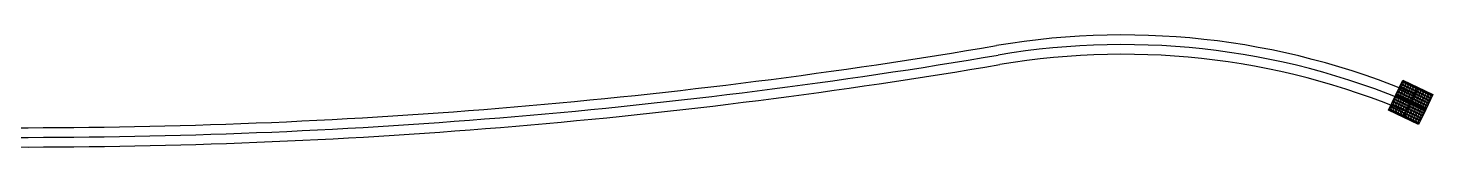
# Model space of a CAD drawing. Header units: millimetres. Extents: x 832728086 to 834530684, y 817551485 to 818349469.
# Drawn here: x 832728147.04 to 832728172.42, y 817960322.81 to 817960324.84 of the extents above; entities that cross this region are included whole.
import ezdxf

# ---------------------------------------------------------------- set-up
doc = ezdxf.new("R2010")
doc.units = ezdxf.units.MM
doc.header["$LTSCALE"] = 100
doc.layers.add('000-helpline', color=30, linetype='Continuous', lineweight=30, plot=False)
doc.layers.add('000-Tactile-l', color=8, linetype='Continuous')

# ---------------------------------------------------------------- blocks, each defined once
blk = doc.blocks.new('tactile')
at = {"layer": '000-helpline', "ltscale": 0.015}
for points in [[(834043.572, 817804.251), (834043.843, 817804.121), (834043.714, 817803.851), (834043.443, 817803.98)], [(834043.443, 817803.98), (834043.714, 817803.851), (834043.584, 817803.58), (834043.314, 817803.709)], [(834043.843, 817804.121), (834044.114, 817803.992), (834043.984, 817803.721), (834043.714, 817803.851)], [(834043.714, 817803.851), (834043.984, 817803.721), (834043.855, 817803.451), (834043.584, 817803.58)]]:
    blk.add_lwpolyline(points, close=True, dxfattribs=at)
at = {"layer": '000-Tactile-l'}
blk.add_lwpolyline([(834043.314, 817803.709), (834043.572, 817804.251), (834044.114, 817803.992), (834043.855, 817803.451)], close=True, dxfattribs=at)
at = {"layer": '000-Tactile-l', "ltscale": 0.015}
for centre, radius in [((834043.562, 817804.172), 0.0175), ((834043.562, 817804.172), 0.0125), ((834043.584, 817804.217), 0.0175), ((834043.584, 817804.217), 0.0125), ((834043.629, 817804.196), 0.0175), ((834043.629, 817804.196), 0.0125), ((834043.674, 817804.174), 0.0175), ((834043.674, 817804.174), 0.0125), ((834043.455, 817803.947), 0.0175), ((834043.455, 817803.947), 0.0125), ((834043.476, 817803.992), 0.0175), ((834043.476, 817803.992), 0.0125), ((834043.498, 817804.037), 0.0175), ((834043.5, 817803.925), 0.0175), ((834043.498, 817804.037), 0.0125), ((834043.5, 817803.925), 0.0125), ((834043.519, 817804.082), 0.0175), ((834043.521, 817803.97), 0.0175), ((834043.519, 817804.082), 0.0125), ((834043.521, 817803.97), 0.0125), ((834043.541, 817804.127), 0.0175), ((834043.543, 817804.015), 0.0175), ((834043.541, 817804.127), 0.0125), ((834043.543, 817804.015), 0.0125), ((834043.564, 817804.06), 0.0175), ((834043.566, 817803.949), 0.0175), ((834043.564, 817804.06), 0.0125), ((834043.566, 817803.949), 0.0125), ((834043.586, 817804.106), 0.0175), ((834043.588, 817803.994), 0.0175), ((834043.586, 817804.106), 0.0125), ((834043.588, 817803.994), 0.0125), ((834043.607, 817804.151), 0.0175), ((834043.61, 817804.039), 0.0175), ((834043.612, 817803.927), 0.0175), ((834043.607, 817804.151), 0.0125), ((834043.61, 817804.039), 0.0125), ((834043.612, 817803.927), 0.0125), ((834043.631, 817804.084), 0.0175), ((834043.633, 817803.972), 0.0175), ((834043.631, 817804.084), 0.0125), ((834043.633, 817803.972), 0.0125), ((834043.653, 817804.129), 0.0175), ((834043.655, 817804.017), 0.0175), ((834043.653, 817804.129), 0.0125), ((834043.655, 817804.017), 0.0125), ((834043.676, 817804.062), 0.0175), ((834043.678, 817803.951), 0.0175), ((834043.676, 817804.062), 0.0125), ((834043.678, 817803.951), 0.0125), ((834043.698, 817804.108), 0.0175), ((834043.7, 817803.996), 0.0175), ((834043.698, 817804.108), 0.0125), ((834043.7, 817803.996), 0.0125), ((834043.719, 817804.153), 0.0175), ((834043.721, 817804.041), 0.0175), ((834043.723, 817803.929), 0.0175), ((834043.719, 817804.153), 0.0125), ((834043.721, 817804.041), 0.0125), ((834043.723, 817803.929), 0.0125), ((834043.743, 817804.086), 0.0175), ((834043.745, 817803.974), 0.0175), ((834043.743, 817804.086), 0.0125), ((834043.745, 817803.974), 0.0125), ((834043.764, 817804.131), 0.0175), ((834043.766, 817804.019), 0.0175), ((834043.764, 817804.131), 0.0125), ((834043.766, 817804.019), 0.0125), ((834043.788, 817804.064), 0.0175), ((834043.79, 817803.953), 0.0175), ((834043.788, 817804.064), 0.0125), ((834043.79, 817803.953), 0.0125), ((834043.81, 817804.11), 0.0175), ((834043.812, 817803.998), 0.0175), ((834043.81, 817804.11), 0.0125), ((834043.812, 817803.998), 0.0125), ((834043.833, 817804.043), 0.0175), ((834043.835, 817803.931), 0.0175), ((834043.833, 817804.043), 0.0125), ((834043.835, 817803.931), 0.0125), ((834043.855, 817804.088), 0.0175), ((834043.857, 817803.976), 0.0175), ((834043.855, 817804.088), 0.0125), ((834043.857, 817803.976), 0.0125), ((834043.878, 817804.021), 0.0175), ((834043.878, 817804.021), 0.0125), ((834043.9, 817804.067), 0.0175), ((834043.902, 817803.955), 0.0175), ((834043.9, 817804.067), 0.0125), ((834043.902, 817803.955), 0.0125), ((834043.923, 817804), 0.0175), ((834043.923, 817804), 0.0125), ((834043.945, 817804.045), 0.0175), ((834043.947, 817803.933), 0.0175), ((834043.945, 817804.045), 0.0125), ((834043.947, 817803.933), 0.0125), ((834043.968, 817803.978), 0.0175), ((834043.968, 817803.978), 0.0125), ((834043.99, 817804.023), 0.0175), ((834043.99, 817804.023), 0.0125), ((834044.014, 817803.957), 0.0175), ((834044.014, 817803.957), 0.0125), ((834044.035, 817804.002), 0.0175), ((834044.035, 817804.002), 0.0125), ((834044.059, 817803.935), 0.0175), ((834044.059, 817803.935), 0.0125), ((834044.08, 817803.98), 0.0175), ((834044.08, 817803.98), 0.0125), ((834043.347, 817803.721), 0.0175), ((834043.347, 817803.721), 0.0125), ((834043.369, 817803.766), 0.0175), ((834043.369, 817803.766), 0.0125), ((834043.39, 817803.811), 0.0175), ((834043.392, 817803.699), 0.0175), ((834043.39, 817803.811), 0.0125), ((834043.392, 817803.699), 0.0125), ((834043.412, 817803.856), 0.0175), ((834043.414, 817803.745), 0.0175), ((834043.412, 817803.856), 0.0125), ((834043.414, 817803.745), 0.0125), ((834043.433, 817803.901), 0.0175), ((834043.435, 817803.79), 0.0175), ((834043.437, 817803.678), 0.0175), ((834043.433, 817803.901), 0.0125), ((834043.435, 817803.79), 0.0125), ((834043.437, 817803.678), 0.0125), ((834043.457, 817803.835), 0.0175), ((834043.459, 817803.723), 0.0175), ((834043.457, 817803.835), 0.0125), ((834043.459, 817803.723), 0.0125), ((834043.478, 817803.88), 0.0175), ((834043.48, 817803.768), 0.0175), ((834043.478, 817803.88), 0.0125), ((834043.48, 817803.768), 0.0125), ((834043.502, 817803.813), 0.0175), ((834043.504, 817803.701), 0.0175), ((834043.502, 817803.813), 0.0125), ((834043.504, 817803.701), 0.0125), ((834043.523, 817803.858), 0.0175), ((834043.525, 817803.747), 0.0175), ((834043.523, 817803.858), 0.0125), ((834043.525, 817803.747), 0.0125), ((834043.545, 817803.903), 0.0175), ((834043.547, 817803.792), 0.0175), ((834043.549, 817803.68), 0.0175), ((834043.545, 817803.903), 0.0125), ((834043.547, 817803.792), 0.0125), ((834043.549, 817803.68), 0.0125), ((834043.568, 817803.837), 0.0175), ((834043.571, 817803.725), 0.0175), ((834043.568, 817803.837), 0.0125), ((834043.571, 817803.725), 0.0125), ((834043.59, 817803.882), 0.0175), ((834043.592, 817803.77), 0.0175), ((834043.59, 817803.882), 0.0125), ((834043.592, 817803.77), 0.0125), ((834043.614, 817803.815), 0.0175), ((834043.616, 817803.704), 0.0175), ((834043.614, 817803.815), 0.0125), ((834043.616, 817803.704), 0.0125), ((834043.635, 817803.86), 0.0175), ((834043.637, 817803.749), 0.0175), ((834043.635, 817803.86), 0.0125), ((834043.637, 817803.749), 0.0125), ((834043.657, 817803.906), 0.0175), ((834043.659, 817803.794), 0.0175), ((834043.661, 817803.682), 0.0175), ((834043.657, 817803.906), 0.0125), ((834043.659, 817803.794), 0.0125), ((834043.661, 817803.682), 0.0125), ((834043.68, 817803.839), 0.0175), ((834043.682, 817803.727), 0.0175), ((834043.68, 817803.839), 0.0125), ((834043.682, 817803.727), 0.0125), ((834043.702, 817803.884), 0.0175), ((834043.704, 817803.772), 0.0175), ((834043.706, 817803.66), 0.0175), ((834043.702, 817803.884), 0.0125), ((834043.704, 817803.772), 0.0125), ((834043.725, 817803.817), 0.0175), ((834043.727, 817803.706), 0.0175), ((834043.725, 817803.817), 0.0125), ((834043.727, 817803.706), 0.0125), ((834043.747, 817803.862), 0.0175), ((834043.749, 817803.751), 0.0175), ((834043.747, 817803.862), 0.0125), ((834043.749, 817803.751), 0.0125), ((834043.768, 817803.908), 0.0175), ((834043.771, 817803.796), 0.0175), ((834043.773, 817803.684), 0.0175), ((834043.768, 817803.908), 0.0125), ((834043.771, 817803.796), 0.0125), ((834043.773, 817803.684), 0.0125), ((834043.792, 817803.841), 0.0175), ((834043.794, 817803.729), 0.0175), ((834043.792, 817803.841), 0.0125), ((834043.794, 817803.729), 0.0125), ((834043.814, 817803.886), 0.0175), ((834043.816, 817803.774), 0.0175), ((834043.818, 817803.662), 0.0175), ((834043.814, 817803.886), 0.0125), ((834043.816, 817803.774), 0.0125), ((834043.837, 817803.819), 0.0175), ((834043.839, 817803.708), 0.0175), ((834043.837, 817803.819), 0.0125), ((834043.839, 817803.708), 0.0125), ((834043.859, 817803.864), 0.0175), ((834043.861, 817803.753), 0.0175), ((834043.859, 817803.864), 0.0125), ((834043.861, 817803.753), 0.0125), ((834043.88, 817803.91), 0.0175), ((834043.882, 817803.798), 0.0175), ((834043.884, 817803.686), 0.0175), ((834043.88, 817803.91), 0.0125), ((834043.882, 817803.798), 0.0125), ((834043.884, 817803.686), 0.0125), ((834043.904, 817803.843), 0.0175), ((834043.906, 817803.731), 0.0175), ((834043.904, 817803.843), 0.0125), ((834043.906, 817803.731), 0.0125), ((834043.925, 817803.888), 0.0175), ((834043.927, 817803.776), 0.0175), ((834043.929, 817803.665), 0.0175), ((834043.925, 817803.888), 0.0125), ((834043.927, 817803.776), 0.0125), ((834043.929, 817803.665), 0.0125), ((834043.949, 817803.821), 0.0175), ((834043.951, 817803.71), 0.0175), ((834043.949, 817803.821), 0.0125), ((834043.951, 817803.71), 0.0125), ((834043.971, 817803.867), 0.0175), ((834043.973, 817803.755), 0.0175), ((834043.971, 817803.867), 0.0125), ((834043.973, 817803.755), 0.0125), ((834043.992, 817803.912), 0.0175), ((834043.994, 817803.8), 0.0175), ((834043.992, 817803.912), 0.0125), ((834043.994, 817803.8), 0.0125), ((834044.016, 817803.845), 0.0175), ((834044.016, 817803.845), 0.0125), ((834044.037, 817803.89), 0.0175), ((834044.037, 817803.89), 0.0125), ((834043.482, 817803.656), 0.0175), ((834043.482, 817803.656), 0.0125), ((834043.527, 817803.635), 0.0175), ((834043.527, 817803.635), 0.0125), ((834043.573, 817803.613), 0.0175), ((834043.573, 817803.613), 0.0125), ((834043.594, 817803.658), 0.0175), ((834043.594, 817803.658), 0.0125), ((834043.618, 817803.592), 0.0175), ((834043.618, 817803.592), 0.0125), ((834043.639, 817803.637), 0.0175), ((834043.639, 817803.637), 0.0125), ((834043.663, 817803.57), 0.0175), ((834043.663, 817803.57), 0.0125), ((834043.684, 817803.615), 0.0175), ((834043.684, 817803.615), 0.0125), ((834043.708, 817803.549), 0.0175), ((834043.706, 817803.66), 0.0125), ((834043.708, 817803.549), 0.0125), ((834043.729, 817803.594), 0.0175), ((834043.729, 817803.594), 0.0125), ((834043.751, 817803.639), 0.0175), ((834043.753, 817803.527), 0.0175), ((834043.751, 817803.639), 0.0125), ((834043.753, 817803.527), 0.0125), ((834043.775, 817803.572), 0.0175), ((834043.775, 817803.572), 0.0125), ((834043.796, 817803.617), 0.0175), ((834043.798, 817803.506), 0.0175), ((834043.796, 817803.617), 0.0125), ((834043.798, 817803.506), 0.0125), ((834043.82, 817803.551), 0.0175), ((834043.818, 817803.662), 0.0125), ((834043.82, 817803.551), 0.0125), ((834043.841, 817803.596), 0.0175), ((834043.843, 817803.484), 0.0175), ((834043.841, 817803.596), 0.0125), ((834043.843, 817803.484), 0.0125), ((834043.863, 817803.641), 0.0175), ((834043.865, 817803.529), 0.0175), ((834043.863, 817803.641), 0.0125), ((834043.865, 817803.529), 0.0125), ((834043.886, 817803.574), 0.0175), ((834043.886, 817803.574), 0.0125), ((834043.908, 817803.619), 0.0175), ((834043.908, 817803.619), 0.0125)]:
    blk.add_circle(centre, radius, dxfattribs=at)
at = {"layer": '000-Tactile-l', "ltscale": 5e-05}
for centre, radius, start, end in [((834018.656, 817885.167), 81.775, 258.77751, 270.05692), ((834038.505, 817791.548), 13.525, 65.752, 99.6704), ((834018.656, 817885.167), 81.95, 258.77342, 270.05692), ((834018.633, 817908.167), 104.775, 270.05692, 279.67039), ((834018.633, 817908.167), 104.95, 270.05692, 279.67039), ((834038.505, 817791.548), 13.35, 65.7686, 99.6704), ((834038.505, 817791.548), 13.175, 65.7858, 99.6704), ((834018.656, 817885.167), 82.125, 258.76927, 270.05692), ((834018.633, 817908.167), 105.125, 270.05692, 279.67039)]:
    blk.add_arc(centre, radius, start, end, dxfattribs=at)

msp = doc.modelspace()

# ---------------------------------------------------------------- block references
at = {"layer": '000-Tactile-l'}
msp.add_blockref('tactile', (831894128.3015, 817142519.7659), dxfattribs=at)

doc.saveas('drawing.dxf')
